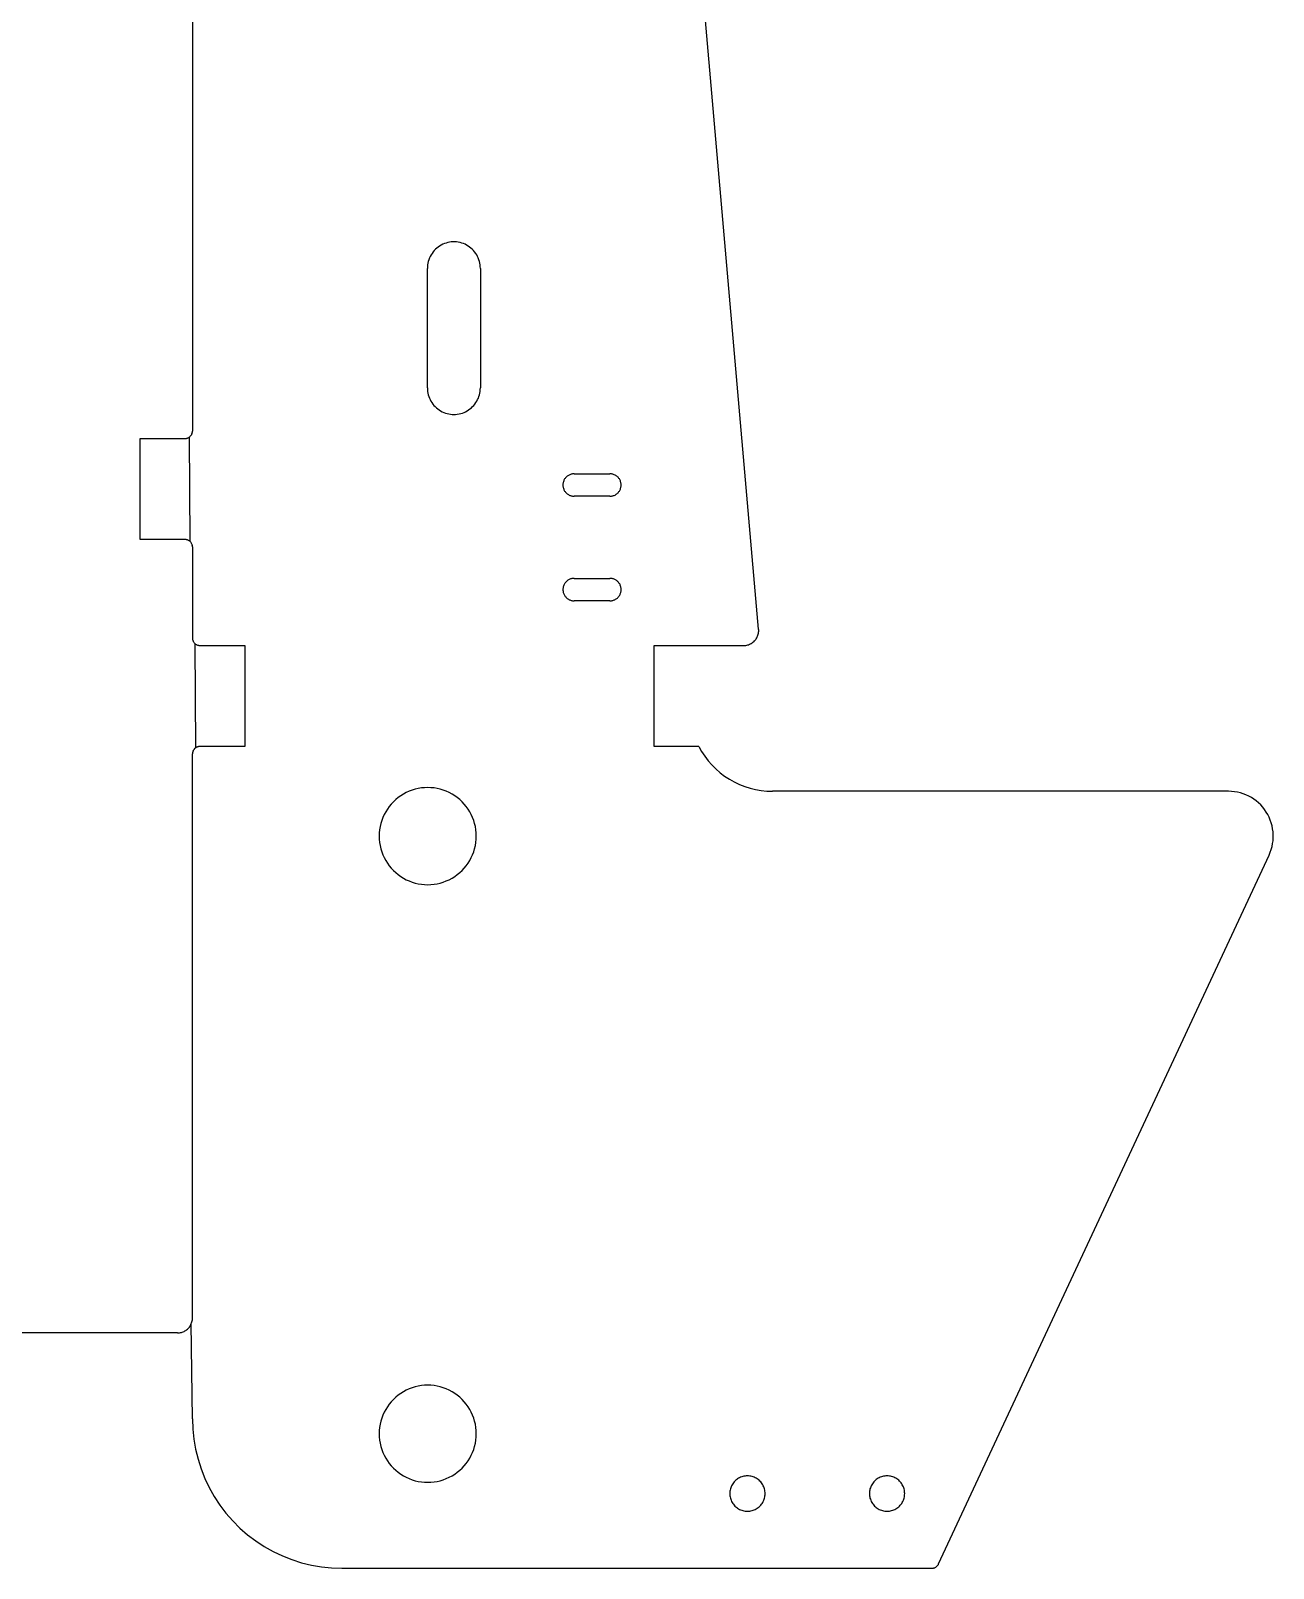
# Model space of a CAD drawing. Extents: x -22.1 to 21.9, y -13.2 to 13.2.
# Drawn here: x 13.219 to 16.494, y -3.481 to 0.571 of the extents above; entities that cross this region are included whole.
import ezdxf

# ---------------------------------------------------------------- set-up
doc = ezdxf.new("R2010")
doc.units = 0
doc.header["$MEASUREMENT"] = 0
doc.layers.get('0').update_dxf_attribs({"linetype": 'CONTINUOUS'})

msp = doc.modelspace()

# ---------------------------------------------------------------- linework, layer by layer
for p, q in [((13.6457, 1.0019), (13.6457, -0.4842)), ((15.138, -1.0064), (14.9683, 0.9334)), ((14.2932, 0.0007), (14.2896, -0.0022)), ((14.2971, 0.0034), (14.2932, 0.0007)), ((14.3011, 0.0058), (14.2971, 0.0034)), ((14.3053, 0.0079), (14.3011, 0.0058)), ((14.3096, 0.0097), (14.3053, 0.0079)), ((14.314, 0.0112), (14.3096, 0.0097)), ((14.3185, 0.0125), (14.314, 0.0112)), ((14.3231, 0.0134), (14.3185, 0.0125)), ((14.3277, 0.014), (14.3231, 0.0134)), ((14.3324, 0.0143), (14.3277, 0.014)), ((14.337, 0.0143), (14.3324, 0.0143)), ((14.3417, 0.014), (14.337, 0.0143)), ((14.3463, 0.0134), (14.3417, 0.014)), ((14.3509, 0.0125), (14.3463, 0.0134)), ((14.3554, 0.0112), (14.3509, 0.0125)), ((14.3598, 0.0097), (14.3554, 0.0112)), ((14.3641, 0.0079), (14.3598, 0.0097)), ((14.3683, 0.0058), (14.3641, 0.0079)), ((14.3723, 0.0034), (14.3683, 0.0058)), ((14.3762, 0.0007), (14.3723, 0.0034)), ((14.3798, -0.0022), (14.3762, 0.0007)), ((14.2673, -0.0371), (14.2662, -0.0416)), ((14.2687, -0.0326), (14.2673, -0.0371)), ((14.2704, -0.0282), (14.2687, -0.0326)), ((14.2723, -0.024), (14.2704, -0.0282)), ((14.2746, -0.0199), (14.2723, -0.024)), ((14.2771, -0.016), (14.2746, -0.0199)), ((14.2799, -0.0122), (14.2771, -0.016)), ((14.2829, -0.0086), (14.2799, -0.0122)), ((14.2861, -0.0053), (14.2829, -0.0086)), ((14.2896, -0.0022), (14.2861, -0.0053)), ((14.3833, -0.0053), (14.3798, -0.0022)), ((14.3865, -0.0086), (14.3833, -0.0053)), ((14.3895, -0.0122), (14.3865, -0.0086)), ((14.3923, -0.016), (14.3895, -0.0122)), ((14.3948, -0.0199), (14.3923, -0.016)), ((14.3971, -0.024), (14.3948, -0.0199)), ((14.399, -0.0282), (14.3971, -0.024)), ((14.4007, -0.0326), (14.399, -0.0282)), ((14.4021, -0.0371), (14.4007, -0.0326)), ((14.4032, -0.0416), (14.4021, -0.0371)), ((14.265, -0.0509), (14.2648, -0.0555)), ((14.2648, -0.3705), (14.2648, -0.0555)), ((14.2654, -0.0462), (14.265, -0.0509)), ((14.2662, -0.0416), (14.2654, -0.0462)), ((14.404, -0.0462), (14.4032, -0.0416)), ((14.4044, -0.0509), (14.404, -0.0462)), ((14.4046, -0.0555), (14.4044, -0.0509)), ((14.4046, -0.0555), (14.4046, -0.3705)), ((14.2648, -0.3705), (14.265, -0.3751)), ((14.265, -0.3751), (14.2654, -0.3796)), ((14.2654, -0.3796), (14.2662, -0.3841)), ((14.2662, -0.3841), (14.2672, -0.3886)), ((14.2672, -0.3886), (14.2685, -0.3929)), ((14.2685, -0.3929), (14.2701, -0.3972)), ((14.2701, -0.3972), (14.272, -0.4014)), ((14.272, -0.4014), (14.2742, -0.4054)), ((14.3952, -0.4054), (14.3974, -0.4014)), ((14.3974, -0.4014), (14.3993, -0.3972)), ((14.3993, -0.3972), (14.4009, -0.3929)), ((14.4009, -0.3929), (14.4022, -0.3886)), ((14.4022, -0.3886), (14.4032, -0.3841)), ((14.4032, -0.3841), (14.404, -0.3796)), ((14.404, -0.3796), (14.4044, -0.3751)), ((14.4044, -0.3751), (14.4046, -0.3705)), ((14.2742, -0.4054), (14.2766, -0.4093)), ((14.2766, -0.4093), (14.2793, -0.413)), ((14.2793, -0.413), (14.2822, -0.4166)), ((14.2822, -0.4166), (14.2853, -0.4199)), ((14.2853, -0.4199), (14.2886, -0.423)), ((14.2886, -0.423), (14.2922, -0.4259)), ((14.2922, -0.4259), (14.2959, -0.4286)), ((14.2959, -0.4286), (14.2998, -0.431)), ((14.2998, -0.431), (14.3038, -0.4332)), ((14.3038, -0.4332), (14.308, -0.435)), ((14.308, -0.435), (14.3122, -0.4367)), ((14.3122, -0.4367), (14.3166, -0.438)), ((14.3166, -0.438), (14.3211, -0.439)), ((14.3211, -0.439), (14.3256, -0.4398)), ((14.3256, -0.4398), (14.3301, -0.4402)), ((14.3301, -0.4402), (14.3347, -0.4404)), ((14.3347, -0.4404), (14.3393, -0.4402)), ((14.3393, -0.4402), (14.3438, -0.4398)), ((14.3438, -0.4398), (14.3483, -0.439)), ((14.3483, -0.439), (14.3528, -0.438)), ((14.3528, -0.438), (14.3572, -0.4367)), ((14.3572, -0.4367), (14.3614, -0.435)), ((14.3614, -0.435), (14.3656, -0.4332)), ((14.3656, -0.4332), (14.3696, -0.431)), ((14.3696, -0.431), (14.3735, -0.4286)), ((14.3735, -0.4286), (14.3772, -0.4259)), ((14.3772, -0.4259), (14.3808, -0.423)), ((14.3808, -0.423), (14.3841, -0.4199)), ((14.3841, -0.4199), (14.3872, -0.4166)), ((14.3872, -0.4166), (14.3901, -0.413)), ((14.3901, -0.413), (14.3928, -0.4093)), ((14.3928, -0.4093), (14.3952, -0.4054)), ((13.6456, -0.4868), (13.6457, -0.4855)), ((13.6457, -0.4855), (13.6457, -0.4842)), ((13.5079, -0.77), (13.5079, -0.5039)), ((13.5079, -0.5039), (13.626, -0.5039)), ((13.626, -0.5039), (13.6273, -0.5039)), ((13.6273, -0.5039), (13.6286, -0.5037)), ((13.6286, -0.5037), (13.6299, -0.5035)), ((13.6299, -0.5035), (13.6311, -0.5032)), ((13.6311, -0.5032), (13.6324, -0.5029)), ((13.6324, -0.5029), (13.6336, -0.5024)), ((13.6336, -0.5024), (13.6347, -0.5019)), ((13.6347, -0.5019), (13.6359, -0.5013)), ((13.6359, -0.5013), (13.637, -0.5006)), ((13.637, -0.5006), (13.638, -0.4998)), ((13.638, -0.4998), (13.639, -0.499)), ((13.6395, -0.7753), (13.638, -0.4998)), ((13.639, -0.499), (13.64, -0.4981)), ((13.64, -0.4981), (13.6408, -0.4972)), ((13.6408, -0.4972), (13.6417, -0.4962)), ((13.6417, -0.4962), (13.6424, -0.4952)), ((13.6424, -0.4952), (13.6431, -0.4941)), ((13.6431, -0.4941), (13.6437, -0.4929)), ((13.6437, -0.4929), (13.6442, -0.4918)), ((13.6442, -0.4918), (13.6451, -0.4893)), ((13.6442, -0.4918), (13.6447, -0.4905)), ((13.6447, -0.4905), (13.6451, -0.4893)), ((13.6451, -0.4893), (13.6453, -0.4881)), ((13.6453, -0.4881), (13.6456, -0.4868)), ((14.6291, -0.6073), (14.6279, -0.6089)), ((14.6304, -0.6059), (14.6291, -0.6073)), ((14.6318, -0.6045), (14.6304, -0.6059)), ((14.6333, -0.6032), (14.6318, -0.6045)), ((14.6349, -0.602), (14.6333, -0.6032)), ((14.6366, -0.601), (14.6349, -0.602)), ((14.6383, -0.6), (14.6366, -0.601)), ((14.6401, -0.5992), (14.6383, -0.6)), ((14.6419, -0.5985), (14.6401, -0.5992)), ((14.6438, -0.5979), (14.6419, -0.5985)), ((14.6457, -0.5975), (14.6438, -0.5979)), ((14.6477, -0.5971), (14.6457, -0.5975)), ((14.6497, -0.5969), (14.6477, -0.5971)), ((14.6516, -0.5969), (14.6497, -0.5969)), ((14.6516, -0.5969), (14.7461, -0.5969)), ((14.7481, -0.5969), (14.7461, -0.5969)), ((14.7501, -0.5971), (14.7481, -0.5969)), ((14.752, -0.5975), (14.7501, -0.5971)), ((14.7539, -0.5979), (14.752, -0.5975)), ((14.7558, -0.5985), (14.7539, -0.5979)), ((14.7576, -0.5992), (14.7558, -0.5985)), ((14.7594, -0.6), (14.7576, -0.5992)), ((14.7612, -0.601), (14.7594, -0.6)), ((14.7628, -0.602), (14.7612, -0.601)), ((14.7644, -0.6032), (14.7628, -0.602)), ((14.7659, -0.6045), (14.7644, -0.6032)), ((14.7673, -0.6059), (14.7659, -0.6045)), ((14.7687, -0.6073), (14.7673, -0.6059)), ((14.7699, -0.6089), (14.7687, -0.6073)), ((14.6222, -0.6234), (14.6221, -0.6254)), ((14.6221, -0.6254), (14.6221, -0.6274)), ((14.6221, -0.6274), (14.6222, -0.6293)), ((14.6225, -0.6215), (14.6222, -0.6234)), ((14.6222, -0.6293), (14.6225, -0.6313)), ((14.6229, -0.6195), (14.6225, -0.6215)), ((14.6225, -0.6313), (14.6229, -0.6332)), ((14.6234, -0.6176), (14.6229, -0.6195)), ((14.6229, -0.6332), (14.6234, -0.6351)), ((14.6241, -0.6158), (14.6234, -0.6176)), ((14.6234, -0.6351), (14.6241, -0.637)), ((14.6248, -0.614), (14.6241, -0.6158)), ((14.6241, -0.637), (14.6248, -0.6388)), ((14.6257, -0.6122), (14.6248, -0.614)), ((14.6248, -0.6388), (14.6257, -0.6406)), ((14.6267, -0.6105), (14.6257, -0.6122)), ((14.6257, -0.6406), (14.6267, -0.6423)), ((14.6279, -0.6089), (14.6267, -0.6105)), ((14.6267, -0.6423), (14.6279, -0.6439)), ((14.6279, -0.6439), (14.6291, -0.6455)), ((14.6291, -0.6455), (14.6304, -0.6469)), ((14.6304, -0.6469), (14.6318, -0.6483)), ((14.7659, -0.6483), (14.7673, -0.6469)), ((14.7673, -0.6469), (14.7687, -0.6455)), ((14.7687, -0.6455), (14.7699, -0.6439)), ((14.771, -0.6105), (14.7699, -0.6089)), ((14.7699, -0.6439), (14.771, -0.6423)), ((14.772, -0.6122), (14.771, -0.6105)), ((14.771, -0.6423), (14.772, -0.6406)), ((14.7729, -0.614), (14.772, -0.6122)), ((14.772, -0.6406), (14.7729, -0.6388)), ((14.7737, -0.6158), (14.7729, -0.614)), ((14.7729, -0.6388), (14.7737, -0.637)), ((14.7743, -0.6176), (14.7737, -0.6158)), ((14.7737, -0.637), (14.7743, -0.6351)), ((14.7748, -0.6195), (14.7743, -0.6176)), ((14.7743, -0.6351), (14.7748, -0.6332)), ((14.7752, -0.6215), (14.7748, -0.6195)), ((14.7748, -0.6332), (14.7752, -0.6313)), ((14.7755, -0.6234), (14.7752, -0.6215)), ((14.7752, -0.6313), (14.7755, -0.6293)), ((14.7756, -0.6254), (14.7755, -0.6234)), ((14.7755, -0.6293), (14.7756, -0.6274)), ((14.7756, -0.6274), (14.7756, -0.6254)), ((14.6318, -0.6483), (14.6333, -0.6496)), ((14.6333, -0.6496), (14.6349, -0.6507)), ((14.6349, -0.6507), (14.6366, -0.6518)), ((14.6366, -0.6518), (14.6383, -0.6527)), ((14.6383, -0.6527), (14.6401, -0.6536)), ((14.6401, -0.6536), (14.6419, -0.6543)), ((14.6419, -0.6543), (14.6438, -0.6549)), ((14.6438, -0.6549), (14.6457, -0.6553)), ((14.6457, -0.6553), (14.6477, -0.6557)), ((14.6477, -0.6557), (14.6497, -0.6558)), ((14.6497, -0.6558), (14.6516, -0.6559)), ((14.7461, -0.6559), (14.6516, -0.6559)), ((14.7461, -0.6559), (14.7481, -0.6558)), ((14.7481, -0.6558), (14.7501, -0.6557)), ((14.7501, -0.6557), (14.752, -0.6553)), ((14.752, -0.6553), (14.7539, -0.6549)), ((14.7539, -0.6549), (14.7558, -0.6543)), ((14.7558, -0.6543), (14.7576, -0.6536)), ((14.7576, -0.6536), (14.7594, -0.6527)), ((14.7594, -0.6527), (14.7612, -0.6518)), ((14.7612, -0.6518), (14.7628, -0.6507)), ((14.7628, -0.6507), (14.7644, -0.6496)), ((14.7644, -0.6496), (14.7659, -0.6483)), ((13.626, -0.77), (13.5079, -0.77)), ((13.6274, -0.7701), (13.626, -0.77)), ((13.6287, -0.7702), (13.6274, -0.7701)), ((13.63, -0.7705), (13.6287, -0.7702)), ((13.6313, -0.7708), (13.63, -0.7705)), ((13.6326, -0.7712), (13.6313, -0.7708)), ((13.6339, -0.7717), (13.6326, -0.7712)), ((13.6351, -0.7723), (13.6339, -0.7717)), ((13.6363, -0.7729), (13.6351, -0.7723)), ((13.6374, -0.7736), (13.6363, -0.7729)), ((13.6385, -0.7745), (13.6374, -0.7736)), ((13.6395, -0.7753), (13.6385, -0.7745)), ((13.6404, -0.7763), (13.6395, -0.7753)), ((13.6413, -0.7773), (13.6404, -0.7763)), ((13.6421, -0.7784), (13.6413, -0.7773)), ((13.6429, -0.7795), (13.6421, -0.7784)), ((13.6435, -0.7807), (13.6429, -0.7795)), ((13.6441, -0.7819), (13.6435, -0.7807)), ((13.6446, -0.7831), (13.6441, -0.7819)), ((13.645, -0.7844), (13.6446, -0.7831)), ((13.6453, -0.7857), (13.645, -0.7844)), ((13.6455, -0.787), (13.645, -0.7844)), ((13.6455, -0.787), (13.6453, -0.7857)), ((13.6457, -0.7884), (13.6455, -0.787)), ((13.6457, -0.7897), (13.6457, -0.7884)), ((13.6457, -0.7897), (13.6457, -1.0295)), ((14.6243, -0.8907), (14.6237, -0.8925)), ((14.6251, -0.8889), (14.6243, -0.8907)), ((14.6261, -0.8872), (14.6251, -0.8889)), ((14.6271, -0.8856), (14.6261, -0.8872)), ((14.6282, -0.884), (14.6271, -0.8856)), ((14.6294, -0.8825), (14.6282, -0.884)), ((14.6307, -0.8811), (14.6294, -0.8825)), ((14.6322, -0.8798), (14.6307, -0.8811)), ((14.6337, -0.8786), (14.6322, -0.8798)), ((14.6352, -0.8774), (14.6337, -0.8786)), ((14.6369, -0.8764), (14.6352, -0.8774)), ((14.6386, -0.8755), (14.6369, -0.8764)), ((14.6403, -0.8747), (14.6386, -0.8755)), ((14.6421, -0.874), (14.6403, -0.8747)), ((14.644, -0.8735), (14.6421, -0.874)), ((14.6459, -0.873), (14.644, -0.8735)), ((14.6478, -0.8727), (14.6459, -0.873)), ((14.6497, -0.8725), (14.6478, -0.8727)), ((14.6516, -0.8725), (14.6497, -0.8725)), ((14.6516, -0.8725), (14.7461, -0.8725)), ((14.748, -0.8725), (14.7461, -0.8725)), ((14.75, -0.8727), (14.748, -0.8725)), ((14.7519, -0.873), (14.75, -0.8727)), ((14.7538, -0.8735), (14.7519, -0.873)), ((14.7556, -0.874), (14.7538, -0.8735)), ((14.7574, -0.8747), (14.7556, -0.874)), ((14.7592, -0.8755), (14.7574, -0.8747)), ((14.7609, -0.8764), (14.7592, -0.8755)), ((14.7625, -0.8774), (14.7609, -0.8764)), ((14.7641, -0.8786), (14.7625, -0.8774)), ((14.7656, -0.8798), (14.7641, -0.8786)), ((14.767, -0.8811), (14.7656, -0.8798)), ((14.7683, -0.8825), (14.767, -0.8811)), ((14.7695, -0.884), (14.7683, -0.8825)), ((14.7707, -0.8856), (14.7695, -0.884)), ((14.7717, -0.8872), (14.7707, -0.8856)), ((14.7726, -0.8889), (14.7717, -0.8872)), ((14.7734, -0.8907), (14.7726, -0.8889)), ((14.7741, -0.8925), (14.7734, -0.8907)), ((14.6222, -0.9), (14.6221, -0.902)), ((14.6221, -0.902), (14.6222, -0.9039)), ((14.6224, -0.8981), (14.6222, -0.9)), ((14.6222, -0.9039), (14.6224, -0.9058)), ((14.6227, -0.8962), (14.6224, -0.8981)), ((14.6224, -0.9058), (14.6227, -0.9077)), ((14.6231, -0.8943), (14.6227, -0.8962)), ((14.6227, -0.9077), (14.6231, -0.9096)), ((14.6237, -0.8925), (14.6231, -0.8943)), ((14.6231, -0.9096), (14.6237, -0.9115)), ((14.6237, -0.9115), (14.6243, -0.9133)), ((14.6243, -0.9133), (14.6251, -0.915)), ((14.6251, -0.915), (14.6261, -0.9167)), ((14.6261, -0.9167), (14.6271, -0.9184)), ((14.6271, -0.9184), (14.6282, -0.92)), ((14.6282, -0.92), (14.6294, -0.9214)), ((14.6294, -0.9214), (14.6307, -0.9229)), ((14.6307, -0.9229), (14.6322, -0.9242)), ((14.6322, -0.9242), (14.6337, -0.9254)), ((14.6337, -0.9254), (14.6352, -0.9265)), ((14.6352, -0.9265), (14.6369, -0.9276)), ((14.6369, -0.9276), (14.6386, -0.9285)), ((14.6386, -0.9285), (14.6403, -0.9293)), ((14.6403, -0.9293), (14.6421, -0.9299)), ((14.6421, -0.9299), (14.644, -0.9305)), ((14.644, -0.9305), (14.6459, -0.9309)), ((14.6459, -0.9309), (14.6478, -0.9313)), ((14.6478, -0.9313), (14.6497, -0.9314)), ((14.6497, -0.9314), (14.6516, -0.9315)), ((14.7461, -0.9315), (14.6516, -0.9315)), ((14.7461, -0.9315), (14.748, -0.9314)), ((14.748, -0.9314), (14.75, -0.9313)), ((14.75, -0.9313), (14.7519, -0.9309)), ((14.7519, -0.9309), (14.7538, -0.9305)), ((14.7538, -0.9305), (14.7556, -0.9299)), ((14.7556, -0.9299), (14.7574, -0.9293)), ((14.7574, -0.9293), (14.7592, -0.9285)), ((14.7592, -0.9285), (14.7609, -0.9276)), ((14.7609, -0.9276), (14.7625, -0.9265)), ((14.7625, -0.9265), (14.7641, -0.9254)), ((14.7641, -0.9254), (14.7656, -0.9242)), ((14.7656, -0.9242), (14.767, -0.9229)), ((14.767, -0.9229), (14.7683, -0.9214)), ((14.7683, -0.9214), (14.7695, -0.92)), ((14.7695, -0.92), (14.7707, -0.9184)), ((14.7707, -0.9184), (14.7717, -0.9167)), ((14.7717, -0.9167), (14.7726, -0.915)), ((14.7726, -0.915), (14.7734, -0.9133)), ((14.7734, -0.9133), (14.7741, -0.9115)), ((14.7746, -0.8943), (14.7741, -0.8925)), ((14.7741, -0.9115), (14.7746, -0.9096)), ((14.7751, -0.8962), (14.7746, -0.8943)), ((14.7746, -0.9096), (14.7751, -0.9077)), ((14.7754, -0.8981), (14.7751, -0.8962)), ((14.7751, -0.9077), (14.7754, -0.9058)), ((14.7756, -0.9), (14.7754, -0.8981)), ((14.7754, -0.9058), (14.7756, -0.9039)), ((14.7756, -0.902), (14.7756, -0.9)), ((14.7756, -0.9039), (14.7756, -0.902)), ((15.1379, -1.0142), (15.1381, -1.0116)), ((15.1382, -1.009), (15.138, -1.0064)), ((15.1381, -1.0116), (15.1382, -1.009)), ((13.6457, -1.0295), (13.6458, -1.0309)), ((13.6458, -1.0309), (13.6459, -1.0322)), ((13.6459, -1.0322), (13.6461, -1.0335)), ((13.6461, -1.0335), (13.6465, -1.0348)), ((13.6465, -1.0348), (13.6469, -1.0361)), ((13.6469, -1.0361), (13.6474, -1.0374)), ((13.6474, -1.0374), (13.6479, -1.0386)), ((13.6479, -1.0386), (13.6486, -1.0398)), ((13.6486, -1.0398), (13.6493, -1.0409)), ((13.6493, -1.0409), (13.6501, -1.042)), ((13.6501, -1.042), (13.651, -1.043)), ((13.651, -1.043), (13.652, -1.0439)), ((13.652, -1.0439), (13.653, -1.0448)), ((13.652, -1.0439), (13.6534, -1.3194)), ((13.653, -1.0448), (13.6541, -1.0456)), ((13.6541, -1.0456), (13.6552, -1.0464)), ((13.6552, -1.0464), (13.6564, -1.047)), ((13.6564, -1.047), (13.6576, -1.0476)), ((13.6576, -1.0476), (13.6588, -1.0481)), ((13.6588, -1.0481), (13.6601, -1.0485)), ((13.6601, -1.0485), (13.6614, -1.0488)), ((13.6614, -1.0488), (13.6627, -1.049)), ((13.6627, -1.049), (13.6641, -1.0492)), ((13.6641, -1.0492), (13.6654, -1.0492)), ((13.6654, -1.0492), (13.7835, -1.0492)), ((13.7835, -1.0492), (13.7835, -1.3154)), ((14.8623, -1.3154), (14.8623, -1.0492)), ((14.8623, -1.0492), (15.0988, -1.0492)), ((15.0988, -1.0492), (15.1014, -1.0491)), ((15.1014, -1.0491), (15.104, -1.0489)), ((15.104, -1.0489), (15.1066, -1.0484)), ((15.1066, -1.0484), (15.1091, -1.0478)), ((15.1091, -1.0478), (15.1116, -1.0471)), ((15.1116, -1.0471), (15.1141, -1.0461)), ((15.1141, -1.0461), (15.1164, -1.0451)), ((15.1164, -1.0451), (15.1187, -1.0438)), ((15.1187, -1.0438), (15.1209, -1.0424)), ((15.1209, -1.0424), (15.1231, -1.0409)), ((15.1231, -1.0409), (15.1251, -1.0392)), ((15.1251, -1.0392), (15.1269, -1.0374)), ((15.1269, -1.0374), (15.1287, -1.0355)), ((15.1287, -1.0355), (15.1303, -1.0334)), ((15.1303, -1.0334), (15.1318, -1.0313)), ((15.1318, -1.0313), (15.1332, -1.0291)), ((15.1332, -1.0291), (15.1344, -1.0267)), ((15.1344, -1.0267), (15.1354, -1.0243)), ((15.1354, -1.0243), (15.1363, -1.0219)), ((15.1363, -1.0219), (15.137, -1.0194)), ((15.137, -1.0194), (15.1376, -1.0168)), ((15.1376, -1.0168), (15.1379, -1.0142)), ((13.6458, -1.3338), (13.6457, -1.335)), ((13.6457, -2.8211), (13.6457, -1.335)), ((13.6459, -1.3325), (13.6458, -1.3338)), ((13.6461, -1.3312), (13.6459, -1.3325)), ((13.6464, -1.33), (13.6461, -1.3312)), ((13.6468, -1.3287), (13.6464, -1.33)), ((13.6478, -1.3263), (13.6468, -1.3287)), ((13.6472, -1.3275), (13.6468, -1.3287)), ((13.6478, -1.3263), (13.6472, -1.3275)), ((13.6484, -1.3252), (13.6478, -1.3263)), ((13.649, -1.3241), (13.6484, -1.3252)), ((13.6498, -1.3231), (13.649, -1.3241)), ((13.6506, -1.3221), (13.6498, -1.3231)), ((13.6515, -1.3211), (13.6506, -1.3221)), ((13.6524, -1.3202), (13.6515, -1.3211)), ((13.6534, -1.3194), (13.6524, -1.3202)), ((13.6545, -1.3187), (13.6534, -1.3194)), ((13.6556, -1.318), (13.6545, -1.3187)), ((13.6567, -1.3174), (13.6556, -1.318)), ((13.6579, -1.3169), (13.6567, -1.3174)), ((13.6591, -1.3164), (13.6579, -1.3169)), ((13.6603, -1.316), (13.6591, -1.3164)), ((13.6616, -1.3157), (13.6603, -1.316)), ((13.6628, -1.3155), (13.6616, -1.3157)), ((13.6641, -1.3154), (13.6628, -1.3155)), ((13.6654, -1.3154), (13.6641, -1.3154)), ((13.7835, -1.3154), (13.6654, -1.3154)), ((14.9804, -1.3154), (14.8623, -1.3154)), ((14.9804, -1.3154), (14.9877, -1.3284)), ((14.9877, -1.3284), (14.9959, -1.3409)), ((14.9959, -1.3409), (15.0049, -1.3528)), ((15.0049, -1.3528), (15.0147, -1.364)), ((15.0147, -1.364), (15.0252, -1.3746)), ((15.0252, -1.3746), (15.0365, -1.3844)), ((15.0365, -1.3844), (15.0484, -1.3934)), ((15.0484, -1.3934), (15.0609, -1.4016)), ((15.0609, -1.4016), (15.0739, -1.4089)), ((15.0739, -1.4089), (15.0874, -1.4154)), ((15.0874, -1.4154), (15.1012, -1.4208)), ((14.1814, -1.4554), (14.1753, -1.4611)), ((14.1879, -1.4501), (14.1814, -1.4554)), ((14.1947, -1.4452), (14.1879, -1.4501)), ((14.2018, -1.4408), (14.1947, -1.4452)), ((14.2092, -1.4368), (14.2018, -1.4408)), ((14.2168, -1.4334), (14.2092, -1.4368)), ((14.2247, -1.4304), (14.2168, -1.4334)), ((14.2327, -1.428), (14.2247, -1.4304)), ((14.2408, -1.4261), (14.2327, -1.428)), ((14.2491, -1.4247), (14.2408, -1.4261)), ((14.2574, -1.4239), (14.2491, -1.4247)), ((14.2658, -1.4236), (14.2574, -1.4239)), ((14.2742, -1.4239), (14.2658, -1.4236)), ((14.2825, -1.4247), (14.2742, -1.4239)), ((14.2908, -1.4261), (14.2825, -1.4247)), ((14.2989, -1.428), (14.2908, -1.4261)), ((14.3069, -1.4304), (14.2989, -1.428)), ((14.3148, -1.4334), (14.3069, -1.4304)), ((14.3224, -1.4368), (14.3148, -1.4334)), ((14.3298, -1.4408), (14.3224, -1.4368)), ((14.3369, -1.4452), (14.3298, -1.4408)), ((14.3437, -1.4501), (14.3369, -1.4452)), ((14.3502, -1.4554), (14.3437, -1.4501)), ((14.3563, -1.4611), (14.3502, -1.4554)), ((15.1012, -1.4208), (15.1155, -1.4254)), ((15.1155, -1.4254), (15.13, -1.4289)), ((15.13, -1.4289), (15.1447, -1.4314)), ((15.1447, -1.4314), (15.1595, -1.433)), ((15.1595, -1.433), (15.1745, -1.4335)), ((16.3763, -1.4335), (15.1745, -1.4335)), ((16.3842, -1.4337), (16.3763, -1.4335)), ((16.3921, -1.4345), (16.3842, -1.4337)), ((16.3999, -1.4358), (16.3921, -1.4345)), ((16.4076, -1.4377), (16.3999, -1.4358)), ((16.4151, -1.44), (16.4076, -1.4377)), ((16.4225, -1.4429), (16.4151, -1.44)), ((16.4296, -1.4462), (16.4225, -1.4429)), ((16.4366, -1.45), (16.4296, -1.4462)), ((16.4432, -1.4542), (16.4366, -1.45)), ((16.4496, -1.4589), (16.4432, -1.4542)), ((14.151, -1.495), (14.1476, -1.5026)), ((14.155, -1.4876), (14.151, -1.495)), ((14.1594, -1.4805), (14.155, -1.4876)), ((14.1643, -1.4737), (14.1594, -1.4805)), ((14.1696, -1.4672), (14.1643, -1.4737)), ((14.1753, -1.4611), (14.1696, -1.4672)), ((14.362, -1.4672), (14.3563, -1.4611)), ((14.3673, -1.4737), (14.362, -1.4672)), ((14.3722, -1.4805), (14.3673, -1.4737)), ((14.3766, -1.4876), (14.3722, -1.4805)), ((14.3806, -1.495), (14.3766, -1.4876)), ((14.384, -1.5026), (14.3806, -1.495)), ((16.4556, -1.464), (16.4496, -1.4589)), ((16.4613, -1.4695), (16.4556, -1.464)), ((16.4666, -1.4754), (16.4613, -1.4695)), ((16.4715, -1.4816), (16.4666, -1.4754)), ((16.4759, -1.4881), (16.4715, -1.4816)), ((16.48, -1.4949), (16.4759, -1.4881)), ((16.4835, -1.502), (16.48, -1.4949)), ((14.1389, -1.5349), (14.1381, -1.5432)), ((14.1403, -1.5266), (14.1389, -1.5349)), ((14.1422, -1.5185), (14.1403, -1.5266)), ((14.1446, -1.5105), (14.1422, -1.5185)), ((14.1476, -1.5026), (14.1446, -1.5105)), ((14.387, -1.5105), (14.384, -1.5026)), ((14.3894, -1.5185), (14.387, -1.5105)), ((14.3913, -1.5266), (14.3894, -1.5185)), ((14.3927, -1.5349), (14.3913, -1.5266)), ((14.3935, -1.5432), (14.3927, -1.5349)), ((16.4866, -1.5093), (16.4835, -1.502)), ((16.4892, -1.5167), (16.4866, -1.5093)), ((16.4913, -1.5243), (16.4892, -1.5167)), ((16.4928, -1.5321), (16.4913, -1.5243)), ((16.4939, -1.5399), (16.4928, -1.5321)), ((14.1381, -1.5432), (14.1378, -1.5516)), ((14.1378, -1.5516), (14.1381, -1.56)), ((14.1381, -1.56), (14.1389, -1.5683)), ((14.1389, -1.5683), (14.1403, -1.5765)), ((14.1403, -1.5765), (14.1422, -1.5847)), ((14.3894, -1.5847), (14.3913, -1.5765)), ((14.3913, -1.5765), (14.3927, -1.5683)), ((14.3927, -1.5683), (14.3935, -1.56)), ((14.3938, -1.5516), (14.3935, -1.5432)), ((14.3935, -1.56), (14.3938, -1.5516)), ((16.4891, -1.5868), (16.4912, -1.5792)), ((16.4912, -1.5792), (16.4928, -1.5714)), ((16.4928, -1.5714), (16.4938, -1.5636)), ((16.4938, -1.5636), (16.4944, -1.5557)), ((16.4944, -1.5478), (16.4939, -1.5399)), ((16.4944, -1.5557), (16.4944, -1.5478)), ((14.1422, -1.5847), (14.1446, -1.5927)), ((14.1446, -1.5927), (14.1476, -1.6006)), ((14.1476, -1.6006), (14.151, -1.6082)), ((14.151, -1.6082), (14.155, -1.6156)), ((14.155, -1.6156), (14.1594, -1.6227)), ((14.3722, -1.6227), (14.3766, -1.6156)), ((14.3766, -1.6156), (14.3806, -1.6082)), ((14.3806, -1.6082), (14.384, -1.6006)), ((14.384, -1.6006), (14.387, -1.5927)), ((14.387, -1.5927), (14.3894, -1.5847)), ((15.6124, -3.4694), (16.4834, -1.6015)), ((16.4834, -1.6015), (16.4865, -1.5942)), ((16.4865, -1.5942), (16.4891, -1.5868)), ((14.1594, -1.6227), (14.1643, -1.6295)), ((14.1643, -1.6295), (14.1696, -1.636)), ((14.1696, -1.636), (14.1753, -1.6421)), ((14.1753, -1.6421), (14.1814, -1.6478)), ((14.1814, -1.6478), (14.1879, -1.6531)), ((14.1879, -1.6531), (14.1947, -1.658)), ((14.1947, -1.658), (14.2018, -1.6624)), ((14.3298, -1.6624), (14.3369, -1.658)), ((14.3369, -1.658), (14.3437, -1.6531)), ((14.3437, -1.6531), (14.3502, -1.6478)), ((14.3502, -1.6478), (14.3563, -1.6421)), ((14.3563, -1.6421), (14.362, -1.636)), ((14.362, -1.636), (14.3673, -1.6295)), ((14.3673, -1.6295), (14.3722, -1.6227)), ((14.2018, -1.6624), (14.2092, -1.6663)), ((14.2092, -1.6663), (14.2168, -1.6698)), ((14.2168, -1.6698), (14.2247, -1.6727)), ((14.2247, -1.6727), (14.2327, -1.6752)), ((14.2327, -1.6752), (14.2408, -1.6771)), ((14.2408, -1.6771), (14.2491, -1.6784)), ((14.2491, -1.6784), (14.2574, -1.6793)), ((14.2574, -1.6793), (14.2658, -1.6795)), ((14.2658, -1.6795), (14.2742, -1.6793)), ((14.2742, -1.6793), (14.2825, -1.6784)), ((14.2825, -1.6784), (14.2908, -1.6771)), ((14.2908, -1.6771), (14.2989, -1.6752)), ((14.2989, -1.6752), (14.3069, -1.6727)), ((14.3069, -1.6727), (14.3148, -1.6698)), ((14.3148, -1.6698), (14.3224, -1.6663)), ((14.3224, -1.6663), (14.3298, -1.6624)), ((13.6427, -2.8362), (13.6436, -2.8338)), ((13.6436, -2.8338), (13.6444, -2.8313)), ((13.6444, -2.8313), (13.645, -2.8288)), ((13.645, -2.8288), (13.6454, -2.8263)), ((13.6454, -2.8263), (13.6456, -2.8237)), ((13.6456, -2.8237), (13.6457, -2.8211)), ((13.6064, -2.8605), (12.4408, -2.8605)), ((13.6064, -2.8605), (13.6089, -2.8604)), ((13.6089, -2.8604), (13.6115, -2.8602)), ((13.6115, -2.8602), (13.614, -2.8598)), ((13.614, -2.8598), (13.6165, -2.8592)), ((13.6165, -2.8592), (13.619, -2.8584)), ((13.619, -2.8584), (13.6214, -2.8575)), ((13.6214, -2.8575), (13.6238, -2.8565)), ((13.6238, -2.8565), (13.626, -2.8552)), ((13.626, -2.8552), (13.6282, -2.8539)), ((13.6282, -2.8539), (13.6303, -2.8524)), ((13.6303, -2.8524), (13.6323, -2.8507)), ((13.6323, -2.8507), (13.6342, -2.849)), ((13.6342, -2.849), (13.636, -2.8471)), ((13.636, -2.8471), (13.6376, -2.8451)), ((13.6376, -2.8451), (13.6391, -2.843)), ((13.6391, -2.843), (13.6404, -2.8408)), ((13.6404, -2.8408), (13.6417, -2.8386)), ((13.6417, -2.8386), (13.6427, -2.8362)), ((13.6457, -3.087), (13.6427, -2.8362)), ((14.1753, -3.0359), (14.1696, -3.042)), ((14.1814, -3.0302), (14.1753, -3.0359)), ((14.1879, -3.0249), (14.1814, -3.0302)), ((14.1947, -3.02), (14.1879, -3.0249)), ((14.2018, -3.0156), (14.1947, -3.02)), ((14.2092, -3.0116), (14.2018, -3.0156)), ((14.2168, -3.0082), (14.2092, -3.0116)), ((14.2247, -3.0052), (14.2168, -3.0082)), ((14.2327, -3.0028), (14.2247, -3.0052)), ((14.2408, -3.0009), (14.2327, -3.0028)), ((14.2491, -2.9995), (14.2408, -3.0009)), ((14.2574, -2.9987), (14.2491, -2.9995)), ((14.2658, -2.9984), (14.2574, -2.9987)), ((14.2742, -2.9987), (14.2658, -2.9984)), ((14.2825, -2.9995), (14.2742, -2.9987)), ((14.2908, -3.0009), (14.2825, -2.9995)), ((14.2989, -3.0028), (14.2908, -3.0009)), ((14.3069, -3.0052), (14.2989, -3.0028)), ((14.3148, -3.0082), (14.3069, -3.0052)), ((14.3224, -3.0116), (14.3148, -3.0082)), ((14.3298, -3.0156), (14.3224, -3.0116)), ((14.3369, -3.02), (14.3298, -3.0156)), ((14.3437, -3.0249), (14.3369, -3.02)), ((14.3502, -3.0302), (14.3437, -3.0249)), ((14.3563, -3.0359), (14.3502, -3.0302)), ((14.362, -3.042), (14.3563, -3.0359)), ((14.1476, -3.0774), (14.1446, -3.0853)), ((14.151, -3.0698), (14.1476, -3.0774)), ((14.155, -3.0624), (14.151, -3.0698)), ((14.1594, -3.0553), (14.155, -3.0624)), ((14.1643, -3.0485), (14.1594, -3.0553)), ((14.1696, -3.042), (14.1643, -3.0485)), ((14.3673, -3.0485), (14.362, -3.042)), ((14.3722, -3.0553), (14.3673, -3.0485)), ((14.3766, -3.0624), (14.3722, -3.0553)), ((14.3806, -3.0698), (14.3766, -3.0624)), ((14.384, -3.0774), (14.3806, -3.0698)), ((14.387, -3.0853), (14.384, -3.0774)), ((13.6457, -3.087), (13.6466, -3.1139)), ((13.6466, -3.1139), (13.6494, -3.1406)), ((14.1381, -3.118), (14.1378, -3.1264)), ((14.1389, -3.1097), (14.1381, -3.118)), ((14.1403, -3.1014), (14.1389, -3.1097)), ((14.1422, -3.0933), (14.1403, -3.1014)), ((14.1446, -3.0853), (14.1422, -3.0933)), ((14.3894, -3.0933), (14.387, -3.0853)), ((14.3913, -3.1014), (14.3894, -3.0933)), ((14.3927, -3.1097), (14.3913, -3.1014)), ((14.3935, -3.118), (14.3927, -3.1097)), ((14.3938, -3.1264), (14.3935, -3.118)), ((13.6494, -3.1406), (13.654, -3.1671)), ((14.1378, -3.1264), (14.1381, -3.1348)), ((14.1381, -3.1348), (14.1389, -3.1431)), ((14.1389, -3.1431), (14.1403, -3.1514)), ((14.1403, -3.1514), (14.1422, -3.1595)), ((14.1422, -3.1595), (14.1446, -3.1675)), ((14.387, -3.1675), (14.3894, -3.1595)), ((14.3894, -3.1595), (14.3913, -3.1514)), ((14.3913, -3.1514), (14.3927, -3.1431)), ((14.3927, -3.1431), (14.3935, -3.1348)), ((14.3935, -3.1348), (14.3938, -3.1264)), ((13.654, -3.1671), (13.6603, -3.1932)), ((13.6603, -3.1932), (13.6685, -3.2189)), ((14.1446, -3.1675), (14.1476, -3.1754)), ((14.1476, -3.1754), (14.151, -3.183)), ((14.151, -3.183), (14.155, -3.1904)), ((14.155, -3.1904), (14.1594, -3.1975)), ((14.1594, -3.1975), (14.1643, -3.2043)), ((14.3673, -3.2043), (14.3722, -3.1975)), ((14.3722, -3.1975), (14.3766, -3.1904)), ((14.3766, -3.1904), (14.3806, -3.183)), ((14.3806, -3.183), (14.384, -3.1754)), ((14.384, -3.1754), (14.387, -3.1675)), ((13.6685, -3.2189), (13.6783, -3.2439)), ((14.1643, -3.2043), (14.1696, -3.2108)), ((14.1696, -3.2108), (14.1753, -3.2169)), ((14.1753, -3.2169), (14.1814, -3.2226)), ((14.1814, -3.2226), (14.1879, -3.2279)), ((14.1879, -3.2279), (14.1947, -3.2328)), ((14.1947, -3.2328), (14.2018, -3.2372)), ((14.2018, -3.2372), (14.2092, -3.2411)), ((14.3224, -3.2411), (14.3298, -3.2372)), ((14.3298, -3.2372), (14.3369, -3.2328)), ((14.3369, -3.2328), (14.3437, -3.2279)), ((14.3437, -3.2279), (14.3502, -3.2226)), ((14.3502, -3.2226), (14.3563, -3.2169)), ((14.3563, -3.2169), (14.362, -3.2108)), ((14.362, -3.2108), (14.3673, -3.2043)), ((15.0906, -3.2409), (15.0879, -3.2422)), ((15.0935, -3.2398), (15.0906, -3.2409)), ((15.0964, -3.239), (15.0935, -3.2398)), ((15.0994, -3.2383), (15.0964, -3.239)), ((15.1024, -3.2378), (15.0994, -3.2383)), ((15.1054, -3.2375), (15.1024, -3.2378)), ((15.1084, -3.2374), (15.1054, -3.2375)), ((15.1115, -3.2375), (15.1084, -3.2374)), ((15.1145, -3.2378), (15.1115, -3.2375)), ((15.1175, -3.2383), (15.1145, -3.2378)), ((15.1205, -3.239), (15.1175, -3.2383)), ((15.1234, -3.2398), (15.1205, -3.239)), ((15.1262, -3.2409), (15.1234, -3.2398)), ((15.129, -3.2422), (15.1262, -3.2409)), ((15.4586, -3.2409), (15.4559, -3.2422)), ((15.4615, -3.2398), (15.4586, -3.2409)), ((15.4644, -3.239), (15.4615, -3.2398)), ((15.4674, -3.2383), (15.4644, -3.239)), ((15.4704, -3.2378), (15.4674, -3.2383)), ((15.4734, -3.2375), (15.4704, -3.2378)), ((15.4764, -3.2374), (15.4734, -3.2375)), ((15.4795, -3.2375), (15.4764, -3.2374)), ((15.4825, -3.2378), (15.4795, -3.2375)), ((15.4855, -3.2383), (15.4825, -3.2378)), ((15.4885, -3.239), (15.4855, -3.2383)), ((15.4914, -3.2398), (15.4885, -3.239)), ((15.4942, -3.2409), (15.4914, -3.2398)), ((15.497, -3.2422), (15.4942, -3.2409)), ((13.6783, -3.2439), (13.6899, -3.2681)), ((13.6899, -3.2681), (13.703, -3.2916)), ((14.2092, -3.2411), (14.2168, -3.2446)), ((14.2168, -3.2446), (14.2247, -3.2476)), ((14.2247, -3.2476), (14.2327, -3.25)), ((14.2327, -3.25), (14.2408, -3.2519)), ((14.2408, -3.2519), (14.2491, -3.2532)), ((14.2491, -3.2532), (14.2574, -3.2541)), ((14.2574, -3.2541), (14.2658, -3.2543)), ((14.2658, -3.2543), (14.2742, -3.2541)), ((14.2742, -3.2541), (14.2825, -3.2532)), ((14.2825, -3.2532), (14.2908, -3.2519)), ((14.2908, -3.2519), (14.2989, -3.25)), ((14.2989, -3.25), (14.3069, -3.2476)), ((14.3069, -3.2476), (14.3148, -3.2446)), ((14.3148, -3.2446), (14.3224, -3.2411)), ((15.062, -3.2808), (15.0619, -3.2839)), ((15.0623, -3.2778), (15.062, -3.2808)), ((15.0628, -3.2748), (15.0623, -3.2778)), ((15.0635, -3.2718), (15.0628, -3.2748)), ((15.0644, -3.2689), (15.0635, -3.2718)), ((15.0655, -3.2661), (15.0644, -3.2689)), ((15.0667, -3.2633), (15.0655, -3.2661)), ((15.0682, -3.2606), (15.0667, -3.2633)), ((15.0698, -3.258), (15.0682, -3.2606)), ((15.0715, -3.2556), (15.0698, -3.258)), ((15.0735, -3.2532), (15.0715, -3.2556)), ((15.0755, -3.251), (15.0735, -3.2532)), ((15.0778, -3.2489), (15.0755, -3.251)), ((15.0801, -3.247), (15.0778, -3.2489)), ((15.0826, -3.2452), (15.0801, -3.247)), ((15.0852, -3.2436), (15.0826, -3.2452)), ((15.0879, -3.2422), (15.0852, -3.2436)), ((15.1317, -3.2436), (15.129, -3.2422)), ((15.1343, -3.2452), (15.1317, -3.2436)), ((15.1367, -3.247), (15.1343, -3.2452)), ((15.1391, -3.2489), (15.1367, -3.247)), ((15.1413, -3.251), (15.1391, -3.2489)), ((15.1434, -3.2532), (15.1413, -3.251)), ((15.1453, -3.2556), (15.1434, -3.2532)), ((15.1471, -3.258), (15.1453, -3.2556)), ((15.1487, -3.2606), (15.1471, -3.258)), ((15.1501, -3.2633), (15.1487, -3.2606)), ((15.1514, -3.2661), (15.1501, -3.2633)), ((15.1525, -3.2689), (15.1514, -3.2661)), ((15.1533, -3.2718), (15.1525, -3.2689)), ((15.154, -3.2748), (15.1533, -3.2718)), ((15.1545, -3.2778), (15.154, -3.2748)), ((15.1548, -3.2808), (15.1545, -3.2778)), ((15.1549, -3.2839), (15.1548, -3.2808)), ((15.43, -3.2808), (15.4299, -3.2839)), ((15.4303, -3.2778), (15.43, -3.2808)), ((15.4308, -3.2748), (15.4303, -3.2778)), ((15.4315, -3.2718), (15.4308, -3.2748)), ((15.4324, -3.2689), (15.4315, -3.2718)), ((15.4335, -3.2661), (15.4324, -3.2689)), ((15.4347, -3.2633), (15.4335, -3.2661)), ((15.4362, -3.2606), (15.4347, -3.2633)), ((15.4378, -3.258), (15.4362, -3.2606)), ((15.4395, -3.2556), (15.4378, -3.258)), ((15.4415, -3.2532), (15.4395, -3.2556)), ((15.4435, -3.251), (15.4415, -3.2532)), ((15.4458, -3.2489), (15.4435, -3.251)), ((15.4481, -3.247), (15.4458, -3.2489)), ((15.4506, -3.2452), (15.4481, -3.247)), ((15.4532, -3.2436), (15.4506, -3.2452)), ((15.4559, -3.2422), (15.4532, -3.2436)), ((15.4997, -3.2436), (15.497, -3.2422)), ((15.5023, -3.2452), (15.4997, -3.2436)), ((15.5047, -3.247), (15.5023, -3.2452)), ((15.5071, -3.2489), (15.5047, -3.247)), ((15.5093, -3.251), (15.5071, -3.2489)), ((15.5114, -3.2532), (15.5093, -3.251)), ((15.5133, -3.2556), (15.5114, -3.2532)), ((15.5151, -3.258), (15.5133, -3.2556)), ((15.5167, -3.2606), (15.5151, -3.258)), ((15.5181, -3.2633), (15.5167, -3.2606)), ((15.5194, -3.2661), (15.5181, -3.2633)), ((15.5205, -3.2689), (15.5194, -3.2661)), ((15.5213, -3.2718), (15.5205, -3.2689)), ((15.522, -3.2748), (15.5213, -3.2718)), ((15.5225, -3.2778), (15.522, -3.2748)), ((15.5228, -3.2808), (15.5225, -3.2778)), ((15.5229, -3.2839), (15.5228, -3.2808)), ((13.703, -3.2916), (13.7178, -3.3141)), ((13.7178, -3.3141), (13.734, -3.3355)), ((15.0619, -3.2839), (15.062, -3.2869)), ((15.062, -3.2869), (15.0623, -3.2899)), ((15.0623, -3.2899), (15.0628, -3.2929)), ((15.0628, -3.2929), (15.0635, -3.2959)), ((15.0635, -3.2959), (15.0644, -3.2988)), ((15.0644, -3.2988), (15.0655, -3.3017)), ((15.0655, -3.3017), (15.0667, -3.3044)), ((15.0667, -3.3044), (15.0682, -3.3071)), ((15.0682, -3.3071), (15.0698, -3.3097)), ((15.0698, -3.3097), (15.0715, -3.3122)), ((15.0715, -3.3122), (15.0735, -3.3145)), ((15.0735, -3.3145), (15.0755, -3.3167)), ((15.0755, -3.3167), (15.0778, -3.3188)), ((15.0778, -3.3188), (15.0801, -3.3208)), ((15.0801, -3.3208), (15.0826, -3.3225)), ((15.1343, -3.3225), (15.1367, -3.3208)), ((15.1367, -3.3208), (15.1391, -3.3188)), ((15.1391, -3.3188), (15.1413, -3.3167)), ((15.1413, -3.3167), (15.1434, -3.3145)), ((15.1434, -3.3145), (15.1453, -3.3122)), ((15.1453, -3.3122), (15.1471, -3.3097)), ((15.1471, -3.3097), (15.1487, -3.3071)), ((15.1487, -3.3071), (15.1501, -3.3044)), ((15.1501, -3.3044), (15.1514, -3.3017)), ((15.1514, -3.3017), (15.1525, -3.2988)), ((15.1525, -3.2988), (15.1533, -3.2959)), ((15.1533, -3.2959), (15.154, -3.2929)), ((15.154, -3.2929), (15.1545, -3.2899)), ((15.1545, -3.2899), (15.1548, -3.2869)), ((15.1548, -3.2869), (15.1549, -3.2839)), ((15.4299, -3.2839), (15.43, -3.2869)), ((15.43, -3.2869), (15.4303, -3.2899)), ((15.4303, -3.2899), (15.4308, -3.2929)), ((15.4308, -3.2929), (15.4315, -3.2959)), ((15.4315, -3.2959), (15.4324, -3.2988)), ((15.4324, -3.2988), (15.4335, -3.3017)), ((15.4335, -3.3017), (15.4347, -3.3044)), ((15.4347, -3.3044), (15.4362, -3.3071)), ((15.4362, -3.3071), (15.4378, -3.3097)), ((15.4378, -3.3097), (15.4395, -3.3122)), ((15.4395, -3.3122), (15.4415, -3.3145)), ((15.4415, -3.3145), (15.4435, -3.3167)), ((15.4435, -3.3167), (15.4458, -3.3188)), ((15.4458, -3.3188), (15.4481, -3.3208)), ((15.4481, -3.3208), (15.4506, -3.3225)), ((15.5023, -3.3225), (15.5047, -3.3208)), ((15.5047, -3.3208), (15.5071, -3.3188)), ((15.5071, -3.3188), (15.5093, -3.3167)), ((15.5093, -3.3167), (15.5114, -3.3145)), ((15.5114, -3.3145), (15.5133, -3.3122)), ((15.5133, -3.3122), (15.5151, -3.3097)), ((15.5151, -3.3097), (15.5167, -3.3071)), ((15.5167, -3.3071), (15.5181, -3.3044)), ((15.5181, -3.3044), (15.5194, -3.3017)), ((15.5194, -3.3017), (15.5205, -3.2988)), ((15.5205, -3.2988), (15.5213, -3.2959)), ((15.5213, -3.2959), (15.522, -3.2929)), ((15.522, -3.2929), (15.5225, -3.2899)), ((15.5225, -3.2899), (15.5228, -3.2869)), ((15.5228, -3.2869), (15.5229, -3.2839)), ((13.734, -3.3355), (13.7517, -3.3557)), ((13.7517, -3.3557), (13.7707, -3.3747)), ((15.0826, -3.3225), (15.0852, -3.3241)), ((15.0852, -3.3241), (15.0879, -3.3256)), ((15.0879, -3.3256), (15.0906, -3.3268)), ((15.0906, -3.3268), (15.0935, -3.3279)), ((15.0935, -3.3279), (15.0964, -3.3288)), ((15.0964, -3.3288), (15.0994, -3.3295)), ((15.0994, -3.3295), (15.1024, -3.33)), ((15.1024, -3.33), (15.1054, -3.3303)), ((15.1054, -3.3303), (15.1084, -3.3304)), ((15.1084, -3.3304), (15.1115, -3.3303)), ((15.1115, -3.3303), (15.1145, -3.33)), ((15.1145, -3.33), (15.1175, -3.3295)), ((15.1175, -3.3295), (15.1205, -3.3288)), ((15.1205, -3.3288), (15.1234, -3.3279)), ((15.1234, -3.3279), (15.1262, -3.3268)), ((15.1262, -3.3268), (15.129, -3.3256)), ((15.129, -3.3256), (15.1317, -3.3241)), ((15.1317, -3.3241), (15.1343, -3.3225)), ((15.4506, -3.3225), (15.4532, -3.3241)), ((15.4532, -3.3241), (15.4559, -3.3256)), ((15.4559, -3.3256), (15.4586, -3.3268)), ((15.4586, -3.3268), (15.4615, -3.3279)), ((15.4615, -3.3279), (15.4644, -3.3288)), ((15.4644, -3.3288), (15.4674, -3.3295)), ((15.4674, -3.3295), (15.4704, -3.33)), ((15.4704, -3.33), (15.4734, -3.3303)), ((15.4734, -3.3303), (15.4764, -3.3304)), ((15.4764, -3.3304), (15.4795, -3.3303)), ((15.4795, -3.3303), (15.4825, -3.33)), ((15.4825, -3.33), (15.4855, -3.3295)), ((15.4855, -3.3295), (15.4885, -3.3288)), ((15.4885, -3.3288), (15.4914, -3.3279)), ((15.4914, -3.3279), (15.4942, -3.3268)), ((15.4942, -3.3268), (15.497, -3.3256)), ((15.497, -3.3256), (15.4997, -3.3241)), ((15.4997, -3.3241), (15.5023, -3.3225)), ((13.7707, -3.3747), (13.791, -3.3924)), ((13.791, -3.3924), (13.8124, -3.4087)), ((13.8124, -3.4087), (13.8349, -3.4234)), ((13.8349, -3.4234), (13.8583, -3.4366)), ((13.8583, -3.4366), (13.8826, -3.4481)), ((13.8826, -3.4481), (13.9076, -3.458)), ((13.9076, -3.458), (13.9332, -3.4661)), ((13.9332, -3.4661), (13.9593, -3.4725)), ((13.9593, -3.4725), (13.9858, -3.4771)), ((13.9858, -3.4771), (14.0126, -3.4798)), ((14.0126, -3.4798), (14.0394, -3.4807)), ((14.0394, -3.4807), (15.5945, -3.4807)), ((15.5945, -3.4807), (15.5959, -3.4807)), ((15.5959, -3.4807), (15.5972, -3.4805)), ((15.5972, -3.4805), (15.5985, -3.4803)), ((15.5985, -3.4803), (15.5997, -3.48)), ((15.5997, -3.48), (15.601, -3.4796)), ((15.601, -3.4796), (15.6022, -3.4792)), ((15.6022, -3.4792), (15.6034, -3.4786)), ((15.6034, -3.4786), (15.6046, -3.478)), ((15.6046, -3.478), (15.6057, -3.4773)), ((15.6057, -3.4773), (15.6067, -3.4765)), ((15.6067, -3.4765), (15.6077, -3.4756)), ((15.6077, -3.4756), (15.6087, -3.4747)), ((15.6087, -3.4747), (15.6096, -3.4738)), ((15.6096, -3.4738), (15.6104, -3.4727)), ((15.6104, -3.4727), (15.6111, -3.4717)), ((15.6111, -3.4717), (15.6118, -3.4705)), ((15.6118, -3.4705), (15.6124, -3.4694))]:
    msp.add_line(p, q)

doc.saveas('drawing.dxf')
